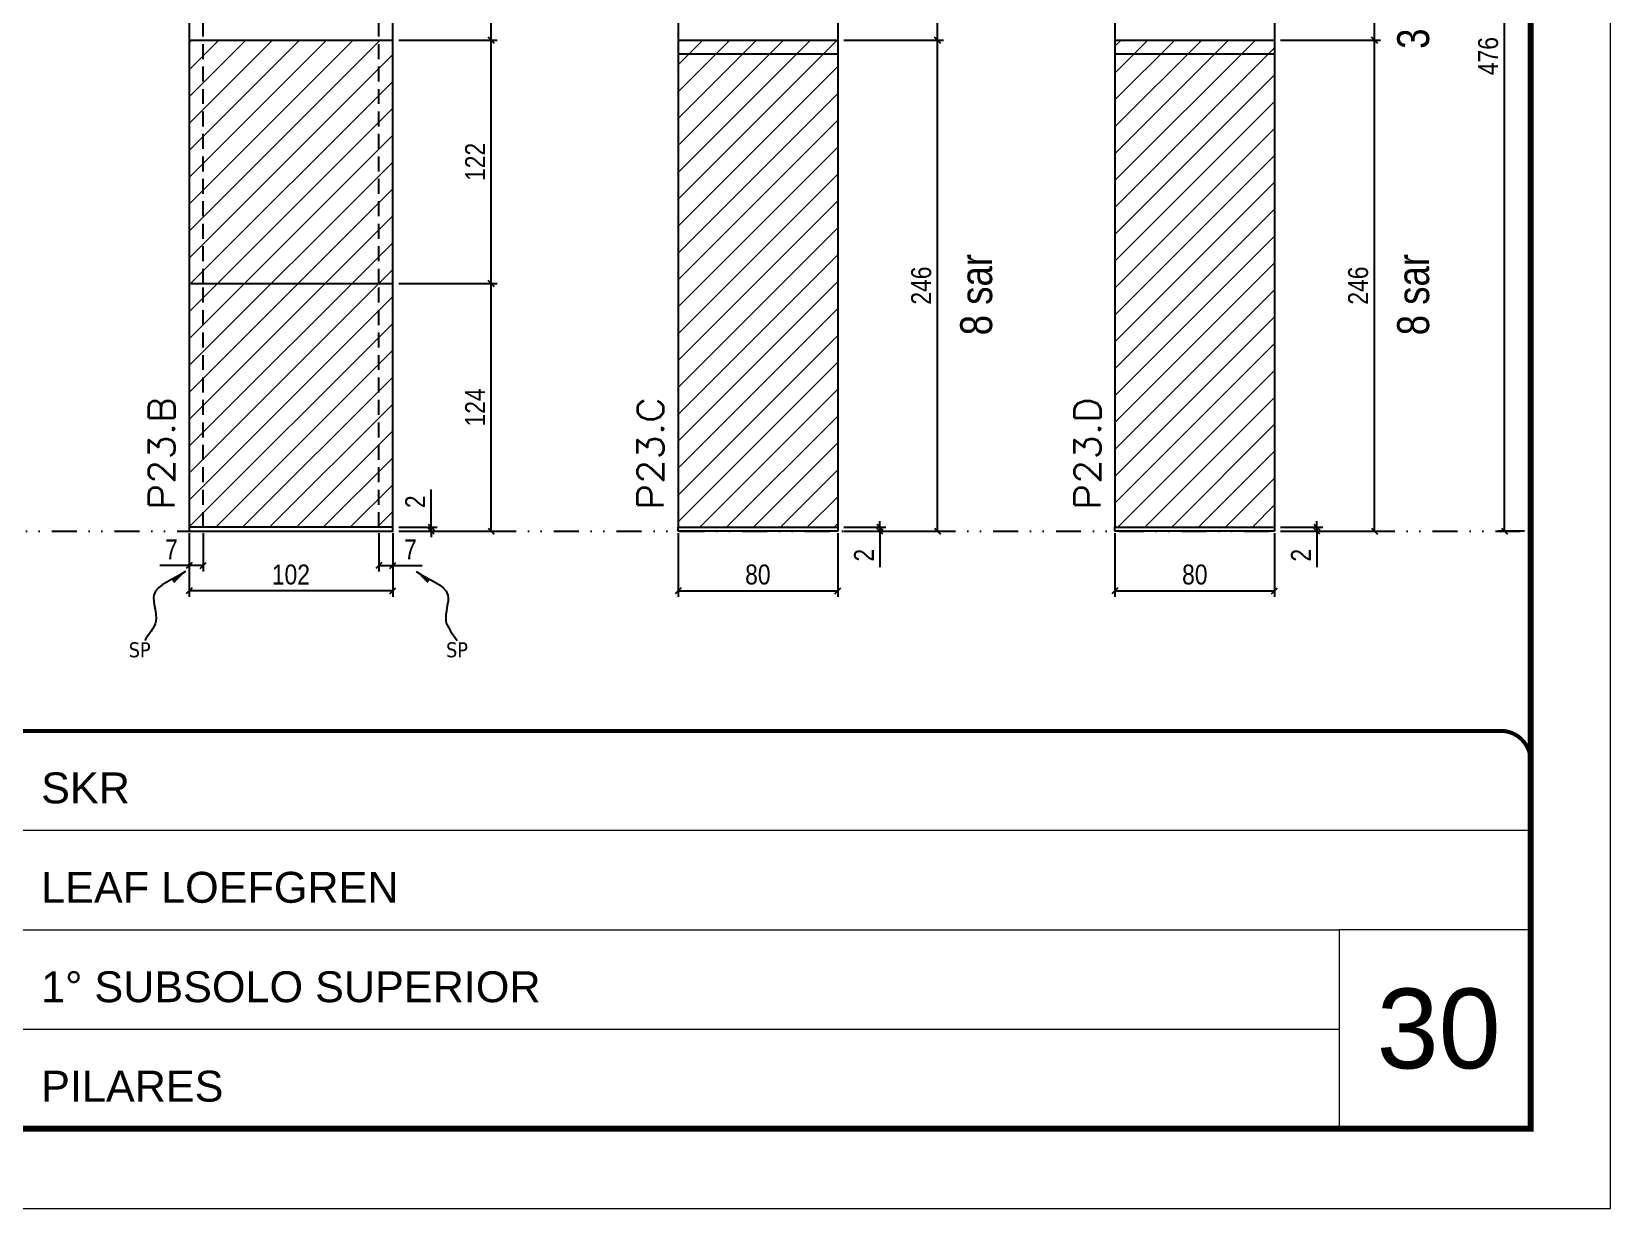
# Model space of a CAD drawing. Extents: x 14400 to 27878, y -21631 to 6985.
# Drawn here: x 16706 to 17497, y -2105 to -1516 of the extents above; entities that cross this region are included whole.
import ezdxf

# ---------------------------------------------------------------- set-up
doc = ezdxf.new("R2010")
doc.units = 0
for name, pattern in [('CONTINUO', [0]), ('DASHED', [0.75, 0.5, -0.25]), ('DIVIDE2', [0.625, 0.25, -0.125, 0, -0.125, 0, -0.125]), ('HIDDEN', [0.375, 0.25, -0.125])]:
    doc.linetypes.add(name, pattern=pattern)
for name, color, linetype, lineweight in [('CARIMBO', 255, 'Continuous', 9), ('Folhas', 255, 'Continuous', 9), ('Hachura', 251, 'Continuous', 9), ('SARRAFO DE PRESSAO', 251, 'DASHED', 9), ('Texto Seção', 7, 'Continuous', 15)]:
    doc.layers.add(name, color=color, linetype=linetype, lineweight=lineweight)
for name, color, linetype in [('COTA', 241, 'Continuous'), ('NOMENCLATURA', 7, 'Continuous'), ('Nível', 160, 'Continuous'), ('Painéis', 200, 'Continuous'), ('SARR_2.2x7', 40, 'Continuous'), ('Sarrafo de Pressão', 42, 'HIDDEN'), ('texto', 7, 'Continuous')]:
    doc.layers.add(name, color=color, linetype=linetype)
doc.styles.add('ARIAL', font='arial.ttf')
doc.styles.add('ARIAL_NARROW', font='ARIALN.TTF', dxfattribs={"height": 0.2})
doc.styles.add('COTA TECNICA', font='techl___.ttf', dxfattribs={"height": 10})
doc.styles.add('COTA TECNICA-50', font='techl___.ttf', dxfattribs={"height": 10})
doc.styles.add('REGUA-120', font='ROMANS.shx', dxfattribs={"height": 15})
doc.styles.get("Standard").update_dxf_attribs({"font": 'arial.ttf'})
doc.dimstyles.new('COTA PAINEL-50', dxfattribs={"dimtxt": 10, "dimasz": 3, "dimexe": 3, "dimexo": 3, "dimgap": 3, "dimtad": 1, "dimdec": 1, "dimzin": 12, "dimdsep": 46, "dimtxsty": 'COTA TECNICA-50', "dimblk1": 'OBLIQUE', "dimblk2": 'OBLIQUE', "dimsah": 1, "dimcen": 0.9, "dimclrd": 4, "dimclre": 4, "dimclrt": 240, "dimadec": 1, "dimazin": 3, "dimtfac": 1, "dimtdec": 1, "dimtmove": 0, "dimatfit": 3, "dimfxl": 1, "dimtolj": 1, "dimtzin": 12, "dimarcsym": 0})
doc.dimstyles.new('PAINEL', dxfattribs={"dimtxt": 10, "dimasz": 3, "dimexe": 3, "dimexo": 3, "dimgap": 3, "dimtad": 1, "dimdec": 1, "dimzin": 12, "dimdsep": 46, "dimtxsty": 'COTA TECNICA', "dimblk1": 'OBLIQUE', "dimblk2": 'OBLIQUE', "dimsah": 1, "dimcen": 0.9, "dimclrd": 4, "dimclre": 4, "dimclrt": 240, "dimadec": 1, "dimazin": 3, "dimtfac": 1, "dimtdec": 1, "dimtmove": 0, "dimatfit": 3, "dimfxl": 1, "dimtolj": 1, "dimtzin": 12, "dimarcsym": 0})
doc.dimstyles.get("Standard").update_dxf_attribs({"dimtxt": 0.18, "dimasz": 0.18, "dimexe": 0.18, "dimexo": 0.0625, "dimgap": 0.09, "dimtad": 0, "dimtih": 1, "dimtoh": 1, "dimdec": 4, "dimzin": 0, "dimdsep": 46, "dimtxsty": 'Standard', "dimcen": 0.09, "dimadec": 0, "dimazin": 0, "dimtfac": 1, "dimtdec": 4, "dimtofl": 0, "dimtmove": 0, "dimatfit": 3, "dimfxl": 1, "dimtolj": 1, "dimtzin": 0, "dimarcsym": 0})

# ---------------------------------------------------------------- blocks, each defined once
blk = doc.blocks.new('9999999999')
at = {"color": 30, "linetype": 'CONTINUO'}
for p, q in [((98564.56, 34379.64), (99583.98, 34379.64)), ((98564.56, 34329.83), (99487.98, 34329.83)), ((99583.98, 34329.83), (99487.98, 34329.83)), ((99487.98, 34329.83), (99487.98, 34230.21)), ((98564.56, 34280.02), (99487.98, 34280.02))]:
    blk.add_line(p, q, dxfattribs=at)
at = {"color": 30, "linetype": 'CONTINUO', "const_width": 2}
blk.add_lwpolyline([(99583.98, 34230.21), (99583.98, 34414.45, 0.414214), (99568.98, 34429.45), (98228.98, 34429.45, 0.414214), (98213.98, 34414.45), (98213.98, 34245.21, 0.414214), (98228.98, 34230.21), (99583.98, 34230.21)], format="xyb", dxfattribs=at)
at = {"layer": 'Folhas'}
blk.add_lwpolyline([(98138.98, 34190.21), (99623.98, 34190.21), (99623.98, 35240.21), (98138.98, 35240.21)], close=True, dxfattribs=at)
at = {"layer": 'Folhas', "color": 30, "const_width": 3}
blk.add_lwpolyline([(98213.98, 34230.21), (99583.98, 34230.21), (99583.98, 35200.21), (98213.98, 35200.21)], close=True, dxfattribs=at)
at = {"color": 7, "linetype": 'Continuous', "ltscale": 5, "style": 'ARIAL'}
for s, height, p in [('SKR', 15.483, (98837.68, 34393.13)), ('LEAF LOEFGREN', 15.4829, (98837.68, 34343.32)), ('1° SUBSOLO SUPERIOR', 15.4829, (98837.68, 34293.51)), ('PILARES', 15.483, (98837.68, 34243.7))]:
    blk.add_text(s, height=height, dxfattribs=at).set_placement(p)
blk = doc.blocks.new('_Oblique')
at = {"color": 0, "linetype": 'ByBlock', "lineweight": -2}
blk.add_line((-0.5, -0.5), (0.5, 0.5), dxfattribs=at)
blk = doc.blocks.new('*D2368')
at = {"layer": 'COTA', "color": 4, "lineweight": -2, "transparency": 16777216}
for p, q in [((16784.81, -1767.02), (16784.81, -1798.91)), ((16886.81, -1767.02), (16886.81, -1798.91)), ((16886.81, -1795.91), (16784.81, -1795.91))]:
    blk.add_line(p, q, dxfattribs=at)
at = {"layer": 'Defpoints', "color": 0, "transparency": 16777216}
for p in [(16784.81, -1764.02), (16886.81, -1764.02), (16784.81, -1795.91)]:
    blk.add_point(p, dxfattribs=at)
at = {"layer": 'COTA', "color": 4, "lineweight": -2, "transparency": 16777216, "xscale": 3, "yscale": 3, "zscale": 3, "rotation": 180}
blk.add_blockref('_Oblique', (16784.81, -1795.91), dxfattribs=at)
at = {"layer": 'COTA', "color": 4, "lineweight": -2, "transparency": 16777216, "xscale": 3, "yscale": 3, "zscale": 3}
blk.add_blockref('_Oblique', (16886.81, -1795.91), dxfattribs=at)
at = {"layer": 'COTA', "color": 240, "transparency": 16777216, "insert": (16835.81, -1787.81), "char_height": 10, "attachment_point": 5, "style": 'COTA TECNICA'}
blk.add_mtext('\\A1;102', dxfattribs=at)
blk = doc.blocks.new('*D2369')
at = {"layer": 'COTA', "color": 4, "lineweight": -2, "transparency": 16777216}
for p, q in [((16879.81, -1767.02), (16879.81, -1786.26)), ((16886.81, -1769.02), (16886.81, -1786.26)), ((16879.81, -1783.26), (16886.81, -1783.26)), ((16886.81, -1783.26), (16901.54, -1783.26))]:
    blk.add_line(p, q, dxfattribs=at)
at = {"layer": 'Defpoints', "color": 0, "transparency": 16777216}
for p in [(16879.81, -1764.02), (16886.81, -1766.02), (16886.81, -1783.26)]:
    blk.add_point(p, dxfattribs=at)
at = {"layer": 'COTA', "color": 4, "lineweight": -2, "transparency": 16777216, "xscale": 3, "yscale": 3, "zscale": 3, "rotation": 180}
blk.add_blockref('_Oblique', (16879.81, -1783.26), dxfattribs=at)
at = {"layer": 'COTA', "color": 4, "lineweight": -2, "transparency": 16777216, "xscale": 3, "yscale": 3, "zscale": 3}
blk.add_blockref('_Oblique', (16886.81, -1783.26), dxfattribs=at)
at = {"layer": 'COTA', "color": 240, "transparency": 16777216, "insert": (16895.67, -1775.18), "char_height": 10, "attachment_point": 5, "style": 'COTA TECNICA-50'}
blk.add_mtext('\\A1;7', dxfattribs=at)
blk = doc.blocks.new('*D2370')
at = {"layer": 'COTA', "color": 4, "lineweight": -2, "transparency": 16777216}
for p, q in [((16784.81, -1769.02), (16784.81, -1786.26)), ((16791.81, -1767.02), (16791.81, -1786.26)), ((16784.81, -1783.26), (16770.08, -1783.26)), ((16791.81, -1783.26), (16784.81, -1783.26))]:
    blk.add_line(p, q, dxfattribs=at)
at = {"layer": 'Defpoints', "color": 0, "transparency": 16777216}
for p in [(16791.81, -1764.02), (16784.81, -1766.02), (16784.81, -1783.26)]:
    blk.add_point(p, dxfattribs=at)
at = {"layer": 'COTA', "color": 4, "lineweight": -2, "transparency": 16777216, "xscale": 3, "yscale": 3, "zscale": 3, "rotation": 180}
blk.add_blockref('_Oblique', (16784.81, -1783.26), dxfattribs=at)
at = {"layer": 'COTA', "color": 4, "lineweight": -2, "transparency": 16777216, "xscale": 3, "yscale": 3, "zscale": 3}
blk.add_blockref('_Oblique', (16791.81, -1783.26), dxfattribs=at)
at = {"layer": 'COTA', "color": 240, "transparency": 16777216, "insert": (16775.94, -1775.18), "char_height": 10, "attachment_point": 5, "style": 'COTA TECNICA-50'}
blk.add_mtext('\\A1;7', dxfattribs=at)
blk = doc.blocks.new('*D2371')
at = {"layer": 'COTA', "color": 4, "lineweight": -2, "transparency": 16777216}
for p, q in [((16906.07, -1764.02), (16906.07, -1745.21)), ((16889.81, -1764.02), (16909.07, -1764.02)), ((16906.07, -1766.02), (16906.07, -1764.02)), ((16889.81, -1766.02), (16909.07, -1766.02)), ((16906.07, -1766.02), (16906.07, -1769.02))]:
    blk.add_line(p, q, dxfattribs=at)
at = {"layer": 'Defpoints', "color": 0, "transparency": 16777216}
for p in [(16886.81, -1764.02), (16886.81, -1766.02), (16906.07, -1766.02)]:
    blk.add_point(p, dxfattribs=at)
at = {"layer": 'COTA', "color": 4, "lineweight": -2, "transparency": 16777216, "xscale": 3, "yscale": 3, "zscale": 3}
for p, rotation in [((16906.07, -1764.02), 270), ((16906.07, -1766.02), 90)]:
    blk.add_blockref('_Oblique', p, dxfattribs=dict(at, rotation=rotation))
at = {"layer": 'COTA', "color": 240, "transparency": 16777216, "insert": (16898.07, -1751.27), "char_height": 10, "attachment_point": 5, "rotation": 90, "style": 'COTA TECNICA-50'}
blk.add_mtext('\\A1;2', dxfattribs=at)
blk = doc.blocks.new('*D2372')
at = {"layer": 'COTA', "color": 4, "linetype": 'ByBlock', "lineweight": -2, "transparency": 16777216}
for p, q in [((16889.81, -1642.02), (16939.17, -1642.02)), ((16936.17, -1766.02), (16936.17, -1642.02)), ((16889.81, -1766.02), (16939.17, -1766.02))]:
    blk.add_line(p, q, dxfattribs=at)
at = {"layer": 'Defpoints', "color": 0, "linetype": 'ByBlock', "transparency": 16777216}
for p in [(16886.81, -1642.02), (16936.17, -1642.02), (16886.81, -1766.02)]:
    blk.add_point(p, dxfattribs=at)
at = {"layer": 'COTA', "color": 4, "linetype": 'ByBlock', "lineweight": -2, "transparency": 16777216, "xscale": 3, "yscale": 3, "zscale": 3}
for p, rotation in [((16936.17, -1642.02), 90), ((16936.17, -1766.02), 270)]:
    blk.add_blockref('_Oblique', p, dxfattribs=dict(at, rotation=rotation))
at = {"layer": 'COTA', "color": 240, "linetype": 'ByBlock', "transparency": 16777216, "insert": (16928.1, -1704.02), "char_height": 10, "attachment_point": 5, "rotation": 90, "style": 'COTA TECNICA'}
blk.add_mtext('\\A1;124', dxfattribs=at)
blk = doc.blocks.new('*D2373')
at = {"layer": 'COTA', "color": 4, "linetype": 'ByBlock', "lineweight": -2, "transparency": 16777216}
for p, q in [((16889.81, -1642.02), (16939.17, -1642.02)), ((16936.17, -1766.02), (16936.17, -1642.02)), ((16889.81, -1766.02), (16939.17, -1766.02))]:
    blk.add_line(p, q, dxfattribs=at)
at = {"layer": 'Defpoints', "color": 0, "linetype": 'ByBlock', "transparency": 16777216}
for p in [(16886.81, -1642.02), (16936.17, -1642.02), (16886.81, -1766.02)]:
    blk.add_point(p, dxfattribs=at)
at = {"layer": 'COTA', "color": 4, "linetype": 'ByBlock', "lineweight": -2, "transparency": 16777216, "xscale": 3, "yscale": 3, "zscale": 3}
for p, rotation in [((16936.17, -1642.02), 90), ((16936.17, -1766.02), 270)]:
    blk.add_blockref('_Oblique', p, dxfattribs=dict(at, rotation=rotation))
at = {"layer": 'COTA', "color": 240, "linetype": 'ByBlock', "transparency": 16777216, "insert": (16928.1, -1704.02), "char_height": 10, "attachment_point": 5, "rotation": 90, "style": 'COTA TECNICA'}
blk.add_mtext('\\A1;124', dxfattribs=at)
blk = doc.blocks.new('*D2352')
at = {"layer": 'COTA', "color": 4, "lineweight": -2, "transparency": 16777216}
for p, q in [((17029.78, -1767.02), (17029.78, -1798.91)), ((17109.78, -1767.02), (17109.78, -1798.91)), ((17029.78, -1795.91), (17109.78, -1795.91))]:
    blk.add_line(p, q, dxfattribs=at)
at = {"layer": 'Defpoints', "color": 0, "transparency": 16777216}
for p in [(17029.78, -1764.02), (17109.78, -1764.02), (17109.78, -1795.91)]:
    blk.add_point(p, dxfattribs=at)
at = {"layer": 'COTA', "color": 4, "lineweight": -2, "transparency": 16777216, "xscale": 3, "yscale": 3, "zscale": 3, "rotation": 180}
blk.add_blockref('_Oblique', (17029.78, -1795.91), dxfattribs=at)
at = {"layer": 'COTA', "color": 4, "lineweight": -2, "transparency": 16777216, "xscale": 3, "yscale": 3, "zscale": 3}
blk.add_blockref('_Oblique', (17109.78, -1795.91), dxfattribs=at)
at = {"layer": 'COTA', "color": 240, "transparency": 16777216, "insert": (17069.78, -1787.79), "char_height": 10, "attachment_point": 5, "style": 'COTA TECNICA'}
blk.add_mtext('\\A1;80', dxfattribs=at)
blk = doc.blocks.new('*D2353')
at = {"layer": 'COTA', "color": 4, "lineweight": -2, "transparency": 16777216}
for p, q in [((17112.78, -1764.02), (17133.97, -1764.02)), ((17130.97, -1764.02), (17130.97, -1761.02)), ((17130.97, -1764.02), (17130.97, -1766.02)), ((17112.78, -1766.02), (17133.97, -1766.02)), ((17130.97, -1766.02), (17130.97, -1784.13))]:
    blk.add_line(p, q, dxfattribs=at)
at = {"layer": 'Defpoints', "color": 0, "transparency": 16777216}
for p in [(17109.78, -1764.02), (17130.97, -1764.02), (17109.78, -1766.02)]:
    blk.add_point(p, dxfattribs=at)
at = {"layer": 'COTA', "color": 4, "lineweight": -2, "transparency": 16777216, "xscale": 3, "yscale": 3, "zscale": 3}
for p, rotation in [((17130.97, -1764.02), 270), ((17130.97, -1766.02), 90)]:
    blk.add_blockref('_Oblique', p, dxfattribs=dict(at, rotation=rotation))
at = {"layer": 'COTA', "color": 240, "transparency": 16777216, "insert": (17122.97, -1778.07), "char_height": 10, "attachment_point": 5, "rotation": 90, "style": 'COTA TECNICA-50'}
blk.add_mtext('\\A1;2', dxfattribs=at)
blk = doc.blocks.new('*D2354')
at = {"layer": 'COTA', "color": 4, "lineweight": -2, "transparency": 16777216}
for p, q in [((17112.78, -1519.99), (17162.77, -1519.99)), ((17159.77, -1766.02), (17159.77, -1519.99)), ((17112.78, -1766.02), (17162.77, -1766.02))]:
    blk.add_line(p, q, dxfattribs=at)
at = {"layer": 'Defpoints', "color": 0, "transparency": 16777216}
for p in [(17109.78, -1519.99), (17159.77, -1519.99), (17109.78, -1766.02)]:
    blk.add_point(p, dxfattribs=at)
at = {"layer": 'COTA', "color": 4, "lineweight": -2, "transparency": 16777216, "xscale": 3, "yscale": 3, "zscale": 3}
for p, rotation in [((17159.77, -1519.99), 90), ((17159.77, -1766.02), 270)]:
    blk.add_blockref('_Oblique', p, dxfattribs=dict(at, rotation=rotation))
at = {"layer": 'COTA', "color": 240, "transparency": 16777216, "insert": (17151.66, -1643), "char_height": 10, "attachment_point": 5, "rotation": 90, "style": 'COTA TECNICA-50'}
blk.add_mtext('\\A1;246', dxfattribs=at)
blk = doc.blocks.new('*D2376')
at = {"layer": 'COTA', "color": 4, "lineweight": -2, "transparency": 16777216}
for p, q in [((17089.78, -1342.02), (17162.77, -1342.02)), ((17159.77, -1519.99), (17159.77, -1342.02)), ((17112.78, -1519.99), (17162.77, -1519.99))]:
    blk.add_line(p, q, dxfattribs=at)
at = {"layer": 'Defpoints', "color": 0, "transparency": 16777216}
for p in [(17086.78, -1342.02), (17159.77, -1342.02), (17109.78, -1519.99)]:
    blk.add_point(p, dxfattribs=at)
at = {"layer": 'COTA', "color": 4, "lineweight": -2, "transparency": 16777216, "xscale": 3, "yscale": 3, "zscale": 3}
for p, rotation in [((17159.77, -1342.02), 90), ((17159.77, -1519.99), 270)]:
    blk.add_blockref('_Oblique', p, dxfattribs=dict(at, rotation=rotation))
at = {"layer": 'COTA', "color": 240, "transparency": 16777216, "insert": (17151.67, -1431), "char_height": 10, "attachment_point": 5, "rotation": 90, "style": 'COTA TECNICA'}
blk.add_mtext('\\A1;178', dxfattribs=at)
blk = doc.blocks.new('*D2355')
at = {"layer": 'COTA', "color": 4, "lineweight": -2, "transparency": 16777216}
for p, q in [((17248.72, -1767.02), (17248.72, -1798.91)), ((17328.72, -1767.02), (17328.72, -1798.91)), ((17248.72, -1795.91), (17328.72, -1795.91))]:
    blk.add_line(p, q, dxfattribs=at)
at = {"layer": 'Defpoints', "color": 0, "transparency": 16777216}
for p in [(17248.72, -1764.02), (17328.72, -1764.02), (17328.72, -1795.91)]:
    blk.add_point(p, dxfattribs=at)
at = {"layer": 'COTA', "color": 4, "lineweight": -2, "transparency": 16777216, "xscale": 3, "yscale": 3, "zscale": 3, "rotation": 180}
blk.add_blockref('_Oblique', (17248.72, -1795.91), dxfattribs=at)
at = {"layer": 'COTA', "color": 4, "lineweight": -2, "transparency": 16777216, "xscale": 3, "yscale": 3, "zscale": 3}
blk.add_blockref('_Oblique', (17328.72, -1795.91), dxfattribs=at)
at = {"layer": 'COTA', "color": 240, "transparency": 16777216, "insert": (17288.72, -1787.79), "char_height": 10, "attachment_point": 5, "style": 'COTA TECNICA'}
blk.add_mtext('\\A1;80', dxfattribs=at)
blk = doc.blocks.new('*D2356')
at = {"layer": 'COTA', "color": 4, "lineweight": -2, "transparency": 16777216}
for p, q in [((17331.72, -1764.02), (17352.91, -1764.02)), ((17349.91, -1764.02), (17349.91, -1761.02)), ((17349.91, -1764.02), (17349.91, -1766.02)), ((17331.72, -1766.02), (17352.91, -1766.02)), ((17349.91, -1766.02), (17349.91, -1784.13))]:
    blk.add_line(p, q, dxfattribs=at)
at = {"layer": 'Defpoints', "color": 0, "transparency": 16777216}
for p in [(17328.72, -1764.02), (17349.91, -1764.02), (17328.72, -1766.02)]:
    blk.add_point(p, dxfattribs=at)
at = {"layer": 'COTA', "color": 4, "lineweight": -2, "transparency": 16777216, "xscale": 3, "yscale": 3, "zscale": 3}
for p, rotation in [((17349.91, -1764.02), 270), ((17349.91, -1766.02), 90)]:
    blk.add_blockref('_Oblique', p, dxfattribs=dict(at, rotation=rotation))
at = {"layer": 'COTA', "color": 240, "transparency": 16777216, "insert": (17341.91, -1778.07), "char_height": 10, "attachment_point": 5, "rotation": 90, "style": 'COTA TECNICA-50'}
blk.add_mtext('\\A1;2', dxfattribs=at)
blk = doc.blocks.new('*D2357')
at = {"layer": 'COTA', "color": 4, "lineweight": -2, "transparency": 16777216}
for p, q in [((17331.72, -1519.99), (17381.71, -1519.99)), ((17378.71, -1766.02), (17378.71, -1519.99)), ((17331.72, -1766.02), (17381.71, -1766.02))]:
    blk.add_line(p, q, dxfattribs=at)
at = {"layer": 'Defpoints', "color": 0, "transparency": 16777216}
for p in [(17328.72, -1519.99), (17378.71, -1519.99), (17328.72, -1766.02)]:
    blk.add_point(p, dxfattribs=at)
at = {"layer": 'COTA', "color": 4, "lineweight": -2, "transparency": 16777216, "xscale": 3, "yscale": 3, "zscale": 3}
for p, rotation in [((17378.71, -1519.99), 90), ((17378.71, -1766.02), 270)]:
    blk.add_blockref('_Oblique', p, dxfattribs=dict(at, rotation=rotation))
at = {"layer": 'COTA', "color": 240, "transparency": 16777216, "insert": (17370.61, -1643), "char_height": 10, "attachment_point": 5, "rotation": 90, "style": 'COTA TECNICA-50'}
blk.add_mtext('\\A1;246', dxfattribs=at)
blk = doc.blocks.new('*D4582')
at = {"layer": 'COTA', "color": 4, "lineweight": -2, "transparency": 16777216}
for p, q in [((17453.97, -1290.02), (17440.84, -1290.02)), ((17443.84, -1766.02), (17443.84, -1290.02)), ((17453.97, -1766.02), (17440.84, -1766.02))]:
    blk.add_line(p, q, dxfattribs=at)
at = {"layer": 'Defpoints', "color": 0, "transparency": 16777216}
for p in [(17443.84, -1290.02), (17456.97, -1290.02), (17456.97, -1766.02)]:
    blk.add_point(p, dxfattribs=at)
at = {"layer": 'COTA', "color": 4, "lineweight": -2, "transparency": 16777216, "xscale": 3, "yscale": 3, "zscale": 3}
for p, rotation in [((17443.84, -1290.02), 90), ((17443.84, -1766.02), 270)]:
    blk.add_blockref('_Oblique', p, dxfattribs=dict(at, rotation=rotation))
at = {"layer": 'COTA', "color": 240, "transparency": 16777216, "insert": (17435.74, -1528.02), "char_height": 10, "attachment_point": 5, "rotation": 90, "style": 'COTA TECNICA'}
blk.add_mtext('\\A1;476', dxfattribs=at)
blk = doc.blocks.new('*D4585')
at = {"layer": 'COTA', "color": 4, "lineweight": -2, "transparency": 16777216}
for p, q in [((16889.81, -1520.02), (16939.17, -1520.02)), ((16936.17, -1642.02), (16936.17, -1520.02)), ((16889.81, -1642.02), (16939.17, -1642.02))]:
    blk.add_line(p, q, dxfattribs=at)
at = {"layer": 'Defpoints', "color": 0, "transparency": 16777216}
for p in [(16886.81, -1520.02), (16936.17, -1520.02), (16886.81, -1642.02)]:
    blk.add_point(p, dxfattribs=at)
at = {"layer": 'COTA', "color": 4, "lineweight": -2, "transparency": 16777216, "xscale": 3, "yscale": 3, "zscale": 3}
for p, rotation in [((16936.17, -1520.02), 90), ((16936.17, -1642.02), 270)]:
    blk.add_blockref('_Oblique', p, dxfattribs=dict(at, rotation=rotation))
at = {"layer": 'COTA', "color": 240, "transparency": 16777216, "insert": (16928.12, -1581.02), "char_height": 10, "attachment_point": 5, "rotation": 90, "style": 'COTA TECNICA'}
blk.add_mtext('\\A1;122', dxfattribs=at)
blk = doc.blocks.new('*D4586')
at = {"layer": 'COTA', "color": 4, "lineweight": -2, "transparency": 16777216}
for p, q in [((16889.81, -1342.02), (16939.17, -1342.02)), ((16936.17, -1520.02), (16936.17, -1342.02)), ((16889.81, -1520.02), (16939.17, -1520.02))]:
    blk.add_line(p, q, dxfattribs=at)
at = {"layer": 'Defpoints', "color": 0, "transparency": 16777216}
for p in [(16886.81, -1342.02), (16936.17, -1342.02), (16886.81, -1520.02)]:
    blk.add_point(p, dxfattribs=at)
at = {"layer": 'COTA', "color": 4, "lineweight": -2, "transparency": 16777216, "xscale": 3, "yscale": 3, "zscale": 3}
for p, rotation in [((16936.17, -1342.02), 90), ((16936.17, -1520.02), 270)]:
    blk.add_blockref('_Oblique', p, dxfattribs=dict(at, rotation=rotation))
at = {"layer": 'COTA', "color": 240, "transparency": 16777216, "insert": (16928.08, -1431.02), "char_height": 10, "attachment_point": 5, "rotation": 90, "style": 'COTA TECNICA'}
blk.add_mtext('\\A1;178', dxfattribs=at)
blk = doc.blocks.new('*D4597')
at = {"layer": 'COTA', "color": 4, "lineweight": -2, "transparency": 16777216}
for p, q in [((17331.72, -1479.02), (17381.71, -1479.02)), ((17378.71, -1519.99), (17378.71, -1479.02)), ((17331.72, -1519.99), (17381.71, -1519.99))]:
    blk.add_line(p, q, dxfattribs=at)
at = {"layer": 'Defpoints', "color": 0, "transparency": 16777216}
for p in [(17328.72, -1479.02), (17378.71, -1479.02), (17328.72, -1519.99)]:
    blk.add_point(p, dxfattribs=at)
at = {"layer": 'COTA', "color": 4, "lineweight": -2, "transparency": 16777216, "xscale": 3, "yscale": 3, "zscale": 3}
for p, rotation in [((17378.71, -1479.02), 90), ((17378.71, -1519.99), 270)]:
    blk.add_blockref('_Oblique', p, dxfattribs=dict(at, rotation=rotation))
at = {"layer": 'COTA', "color": 240, "transparency": 16777216, "insert": (17370.64, -1499.5), "char_height": 10, "attachment_point": 5, "rotation": 90, "style": 'COTA TECNICA'}
blk.add_mtext('\\A1;41', dxfattribs=at)

msp = doc.modelspace()

# ---------------------------------------------------------------- hatches: boundary and pattern name
at = {"layer": 'Hachura'}
h = msp.add_hatch(dxfattribs=at)
h.set_pattern_fill('ANSI31', color=256, scale=3)
h.paths.add_polyline_path([(16647.73, -1642.02), (16545.73, -1642.02), (16545.73, -1764.02), (16647.73, -1764.02)])
h.paths.add_polyline_path([(16647.73, -1520.02), (16545.73, -1520.02), (16545.73, -1642.02), (16647.73, -1642.02)])
h.paths.add_polyline_path([(16886.81, -1520.02), (16784.81, -1520.02), (16784.81, -1642.02), (16886.81, -1642.02)])
h.paths.add_polyline_path([(16886.81, -1642.02), (16784.81, -1642.02), (16784.81, -1764.02), (16886.81, -1764.02)])
h.paths.add_polyline_path([(17109.78, -1519.99), (17029.78, -1519.99), (17029.78, -1764.02), (17109.78, -1764.02)])
h = msp.add_hatch(dxfattribs=at)
h.set_pattern_fill('ANSI31', color=256, scale=3)
h.set_pattern_definition([(45, (-19.417, 0), (-6.735192, 6.735192), [])])
h.paths.add_polyline_path([(17328.72, -1519.99), (17248.72, -1519.99), (17248.72, -1764.02), (17328.72, -1764.02)])

# ---------------------------------------------------------------- linework, layer by layer
at = {"layer": 'Nível', "color": 4, "linetype": 'DIVIDE2', "ltscale": 50}
msp.add_line((16086.97, -1766.02), (17456.97, -1766.02), dxfattribs=at)
at = {"layer": 'Painéis'}
for p, q in [((16886.81, -1764.02), (16886.81, -1342.02)), ((17029.78, -1342.02), (17029.78, -1764.02)), ((17109.78, -1439.02), (17109.78, -1764.02)), ((16784.81, -1479.02), (16784.81, -1764.02)), ((17248.72, -1479.02), (17248.72, -1764.02)), ((17328.72, -1479.02), (17328.72, -1764.02)), ((16784.81, -1520.02), (16886.81, -1520.02)), ((17029.78, -1519.99), (17109.78, -1519.99)), ((17248.72, -1519.99), (17328.72, -1519.99)), ((16784.81, -1642.02), (16886.81, -1642.02)), ((17029.78, -1764.02), (17109.78, -1764.02)), ((17029.78, -1764.02), (17109.78, -1764.02)), ((17029.78, -1766.02), (17029.78, -1764.02)), ((17109.78, -1764.02), (17109.78, -1766.02)), ((17248.72, -1764.02), (17328.72, -1764.02)), ((17248.72, -1764.02), (17328.72, -1764.02)), ((17248.72, -1766.02), (17248.72, -1764.02)), ((17328.72, -1764.02), (17328.72, -1766.02)), ((17109.78, -1766.02), (17029.78, -1766.02)), ((17328.72, -1766.02), (17248.72, -1766.02))]:
    msp.add_line(p, q, dxfattribs=at)
msp.add_lwpolyline([(16886.81, -1764.02), (16784.81, -1764.02), (16784.81, -1766.02), (16886.81, -1766.02)], close=True, dxfattribs=at)
at = {"layer": 'SARR_2.2x7'}
for p, q in [((17109.78, -1526.99), (17029.78, -1526.99)), ((17328.72, -1526.99), (17248.72, -1526.99))]:
    msp.add_line(p, q, dxfattribs=at)
at = {"layer": 'Sarrafo de Pressão', "ltscale": 30}
for p, q in [((16879.81, -1642.02), (16879.81, -1342.02)), ((16791.81, -1642.02), (16791.81, -1479.02)), ((16791.81, -1764.02), (16791.81, -1642.02)), ((16879.81, -1764.02), (16879.81, -1642.02))]:
    msp.add_line(p, q, dxfattribs=at)

# ---------------------------------------------------------------- block references
at = {"layer": 'SARRAFO DE PRESSAO', "color": 6, "linetype": 'ByBlock'}
msp.add_blockref('9999999999', (-82127.01, -36295.5), dxfattribs=at)

# ---------------------------------------------------------------- texts
at = {"layer": 'CARIMBO', "style": 'ARIAL'}
msp.add_text('30', height=40, dxfattribs=at).set_placement((17379.83, -2035.15))
at = {"layer": 'NOMENCLATURA', "style": 'ARIAL_NARROW'}
for s, p in [('3 sar', (17406.11, -1524.4)), ('8 sar', (17187.16, -1667.9)), ('8 sar', (17406.11, -1667.9))]:
    msp.add_text(s, height=16, rotation=90, dxfattribs=at).set_placement(p)
at = {"layer": 'texto', "color": 0, "char_height": 7.5, "attachment_point": 5}
for insert in [(16760.03, -1825.51), (16919.05, -1825.51)]:
    msp.add_mtext('{\\fTahoma|b0|i0|c0|p34;\\C4;SP}', dxfattribs=dict(at, insert=insert))
at = {"layer": 'Texto Seção', "style": 'REGUA-120', "width": 1.1}
for s, p in [('P23.B', (16777.56, -1755.25)), ('P23.C', (17022.53, -1755.25)), ('P23.D', (17241.47, -1755.25))]:
    msp.add_text(s, height=13, rotation=90, dxfattribs=at).set_placement(p)

# ---------------------------------------------------------------- dimensions: what is measured, and where the dimension line sits
at = {"layer": 'COTA'}
for base, p1, p2, angle, dimstyle, picture, middle in [((17443.84, -1290.02), (17456.97, -1766.02), (17456.97, -1290.02), 90, 'PAINEL', '*D4582', (17435.74, -1528.02)), ((17159.77, -1342.02), (17109.78, -1519.99), (17086.78, -1342.02), 90, 'PAINEL', '*D2376', (17151.67, -1431)), ((17378.71, -1479.02), (17328.72, -1519.99), (17328.72, -1479.02), 90, 'PAINEL', '*D4597', (17370.64, -1499.5)), ((16936.17, -1520.02), (16886.81, -1642.02), (16886.81, -1520.02), 90, 'PAINEL', '*D4585', (16928.12, -1581.02)), ((17159.77, -1519.99), (17109.78, -1766.02), (17109.78, -1519.99), 90, 'COTA PAINEL-50', '*D2354', (17151.66, -1643)), ((17378.71, -1519.99), (17328.72, -1766.02), (17328.72, -1519.99), 90, 'COTA PAINEL-50', '*D2357', (17370.61, -1643)), ((16784.81, -1783.26), (16791.81, -1764.02), (16784.81, -1766.02), 180, 'COTA PAINEL-50', '*D2370', (16775.94, -1775.18))]:
    dim = msp.add_linear_dim(base=base, p1=p1, p2=p2, angle=angle, dimstyle=dimstyle, dxfattribs=at)
    dim.commit()
    dim.dimension.update_dxf_attribs({"geometry": picture, "text_midpoint": middle})
for base, p1, p2, angle, override, picture, middle in [((16936.17, -1342.02), (16886.81, -1520.02), (16886.81, -1342.02), 90, {"dimtmove": 1}, '*D4586', (16928.08, -1431.02)), ((16784.81, -1795.91), (16886.81, -1764.02), (16784.81, -1764.02), 180, {"dimarcsym": 2}, '*D2368', (16835.81, -1787.81))]:
    dim = msp.add_linear_dim(base=base, p1=p1, p2=p2, angle=angle, dimstyle='PAINEL', override=override, dxfattribs=at)
    dim.commit()
    dim.dimension.update_dxf_attribs({"geometry": picture, "text_midpoint": middle})
at = {"layer": 'COTA', "linetype": 'ByBlock'}
for picture in ['*D2372', '*D2373']:
    dim = msp.add_aligned_dim(p1=(16886.81, -1766.02), p2=(16886.81, -1642.02), distance=-49.37, dimstyle='PAINEL', dxfattribs=at)
    dim.commit()
    dim.dimension.update_dxf_attribs({"geometry": picture, "text_midpoint": (16928.1, -1704.02)})
at = {"layer": 'COTA'}
for base, p1, p2, picture, middle in [((16906.07, -1766.02), (16886.81, -1764.02), (16886.81, -1766.02), '*D2371', (16906.07, -1751.27)), ((17130.97, -1764.02), (17109.78, -1766.02), (17109.78, -1764.02), '*D2353', (17130.97, -1778.07)), ((17349.91, -1764.02), (17328.72, -1766.02), (17328.72, -1764.02), '*D2356', (17349.91, -1778.07))]:
    dim = msp.add_linear_dim(base=base, p1=p1, p2=p2, angle=90, dimstyle='COTA PAINEL-50', dxfattribs=at)
    dim.commit()
    dim.dimension.update_dxf_attribs({"geometry": picture, "text_midpoint": middle, "dimtype": 160})
dim = msp.add_linear_dim(base=(16886.81, -1783.26), p1=(16879.81, -1764.02), p2=(16886.81, -1766.02), dimstyle='COTA PAINEL-50', dxfattribs=at)
dim.commit()
dim.dimension.update_dxf_attribs({"geometry": '*D2369', "text_midpoint": (16895.67, -1775.18)})
for base, p1, p2, picture, middle in [((17109.78, -1795.91), (17029.78, -1764.02), (17109.78, -1764.02), '*D2352', (17069.78, -1787.79)), ((17328.72, -1795.91), (17248.72, -1764.02), (17328.72, -1764.02), '*D2355', (17288.72, -1787.79))]:
    dim = msp.add_linear_dim(base=base, p1=p1, p2=p2, dimstyle='PAINEL', override={"dimarcsym": 2}, dxfattribs=at)
    dim.commit()
    dim.dimension.update_dxf_attribs({"geometry": picture, "text_midpoint": middle})

# ---------------------------------------------------------------- leaders
at = {"layer": 'COTA', "path_type": 1}
for points in [[(16782.98, -1786.2), (16767.19, -1798.03), (16768.12, -1811.04), (16762.57, -1820.82)], [(16898.64, -1786.2), (16914.42, -1798.03), (16913.5, -1811.04), (16919.05, -1820.82)]]:
    msp.add_leader(points, dimstyle='Standard', override={"dimasz": 8}, dxfattribs=at)

doc.saveas('drawing.dxf')
